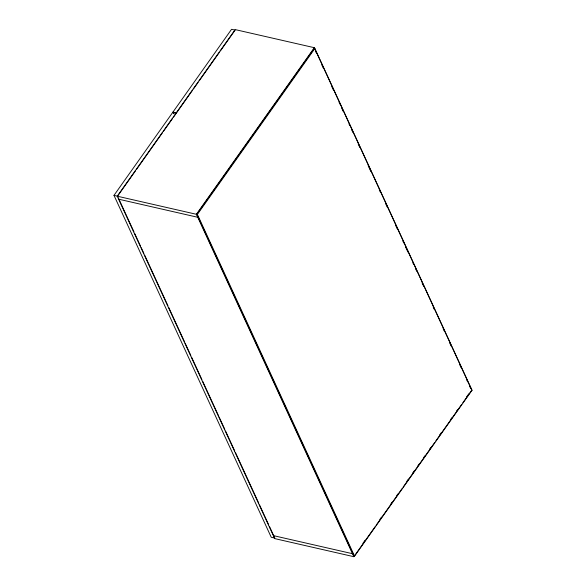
<?xml version="1.0" encoding="UTF-8"?>
<svg xmlns="http://www.w3.org/2000/svg" width="586" height="586" viewBox="0 0 586 586"><rect width="100%" height="100%" fill="white"/><g stroke="black" fill="none" stroke-linecap="round" stroke-linejoin="round"><path stroke-width="0.88" d="M269.465 526.477L274.805 538.095L271.245 537.281L113.984 195.365L172.584 112.6L176.144 113.413L173.507 117.141M173.72 113.728L172.958 112.073L231.558 29.3L235.125 30.113L220.343 50.997M375.033 526.821L353.871 556.7L274.731 538.607L117.244 196.193L235.191 29.6L314.33 47.693L315.363 49.942M135.491 170.826L117.544 196.185L113.984 195.365M136.553 169.339L162.417 132.802M163.479 131.308L172.452 118.628M192.355 90.515L176.518 112.886L172.958 112.073M193.417 89.021L198.163 82.311M199.218 80.824L219.281 52.484M353.871 556.7L196.383 214.286L314.33 47.693M196.786 214.271L314.235 48.374L314.829 48.513L472.016 390.261L354.559 556.151L353.966 556.019L196.786 214.271L197.379 214.403L354.559 556.151M197.379 214.403L314.829 48.513M362.961 543.317L365.078 540.321M379.896 519.401L381.479 517.16M391.001 503.711L392.063 502.217M396.825 495.492L397.879 493.991M406.874 481.289L408.464 479.048M412.698 473.07L414.287 470.829M417.986 465.599L419.049 464.105M423.81 457.38L424.865 455.886M429.626 449.162L430.688 447.66M439.683 434.959L441.265 432.717M450.788 419.268L451.85 417.774M456.611 411.05L457.666 409.555M466.661 396.847L468.778 393.858M376.087 525.327L402.003 488.717M403.065 487.222L434.797 442.401M435.859 440.906L461.775 404.303M462.83 402.809L471.825 390.108L470.448 387.112M117.244 196.193L196.383 214.286M118.621 199.189L197.76 217.281M471.422 390.122L472.016 390.261M273.354 535.611L352.494 553.704M315.708 50.689L470.067 386.284M315.385 50.872L316.535 53.363M321.89 65.009L323.413 68.335M331.83 86.625L333.361 89.951M339.096 102.425L339.865 104.088M341.777 108.242L343.301 111.574M349.044 124.042L349.805 125.704M351.717 129.865L352.867 132.355M358.222 144.002L359.753 147.328M368.162 165.618L370.843 171.442M379.252 189.732L380.402 192.23M385.756 203.869L387.287 207.195M395.697 225.485L397.227 228.811M402.963 241.285L403.732 242.948M405.644 247.109L407.937 252.097M412.91 262.902L413.672 264.564M415.584 268.725L416.734 271.223M422.088 282.862L423.619 286.188M433.179 306.976L434.329 309.467M443.126 328.592L444.269 331.09M449.623 342.729L451.154 346.055M459.57 364.346L461.101 367.671M466.837 380.146L467.599 381.808M469.511 385.969L470.661 388.459M118.306 197.841L133.96 231.866M134.721 233.528L140.442 245.974M141.211 247.636L143.878 253.445M144.647 255.108L167.926 305.731M168.695 307.386L184.341 341.411M185.103 343.074L190.831 355.519M191.593 357.182L201.899 379.589M202.661 381.244L218.314 415.276M219.076 416.932L224.804 429.384M225.566 431.04L234.73 450.956M235.491 452.619L258.778 503.242M259.539 504.898L268.696 524.814"/></g></svg>
